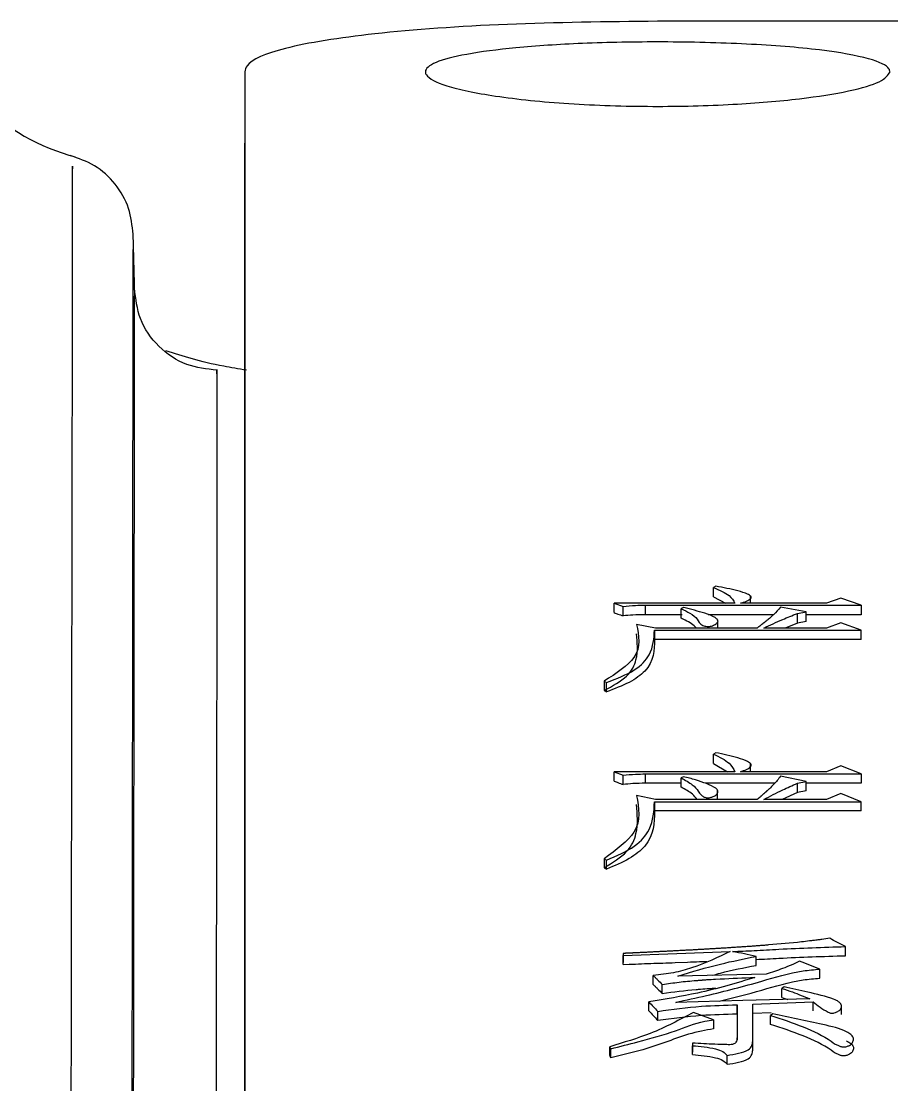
# Model space of a CAD drawing. Header units: millimetres. Extents: x 2344 to 4024, y 1094 to 2282.
# Drawn here: x 2710.16 to 2718.59, y 2103.48 to 2113.77 of the extents above; entities that cross this region are included whole.
import ezdxf

# ---------------------------------------------------------------- set-up
doc = ezdxf.new("R2010")
doc.units = ezdxf.units.MM

msp = doc.modelspace()

# ---------------------------------------------------------------- linework, layer by layer
at = {"color": 7, "linetype": 'Continuous', "lineweight": 25}
for p, q in [((2753.322, 2113.771), (2716.322, 2113.773)), ((2712.323, 2113.29), (2712.323, 2112.599)), ((2711.258, 2111.112), (2711.243, 2111.718)), ((2716.886, 2108.303), (2716.864, 2108.291)), ((2716.864, 2108.199), (2716.864, 2108.291)), ((2716.864, 2108.199), (2716.978, 2108.139)), ((2717.223, 2108.139), (2717.223, 2108.209)), ((2718.097, 2108.188), (2717.957, 2108.139)), ((2718.292, 2108.119), (2718.097, 2108.188)), ((2715.901, 2108.047), (2715.901, 2108.139)), ((2715.901, 2108.139), (2715.988, 2108.108)), ((2717.07, 2108.139), (2715.901, 2108.139)), ((2715.988, 2108.016), (2715.988, 2108.108)), ((2716.204, 2108.027), (2716.204, 2108.119)), ((2716.204, 2108.119), (2718.292, 2108.119)), ((2716.551, 2107.993), (2716.551, 2108.085)), ((2717.957, 2108.139), (2717.124, 2108.139)), ((2717.762, 2108.054), (2717.513, 2108.1)), ((2717.675, 2108.038), (2717.762, 2108.054)), ((2717.762, 2107.962), (2717.762, 2108.054)), ((2718.292, 2108.119), (2718.292, 2108.027)), ((2716.561, 2108.027), (2716.204, 2108.027)), ((2717.445, 2108.027), (2716.811, 2108.027)), ((2716.905, 2107.971), (2716.905, 2107.976)), ((2716.905, 2107.898), (2716.905, 2107.957)), ((2717.675, 2107.946), (2717.557, 2107.898)), ((2717.675, 2107.946), (2717.675, 2108.038)), ((2717.762, 2107.962), (2717.675, 2107.946)), ((2718.292, 2108.027), (2717.762, 2108.027)), ((2718.097, 2107.949), (2717.957, 2107.898)), ((2718.292, 2107.878), (2718.097, 2107.949)), ((2716.302, 2107.898), (2716.118, 2107.933)), ((2716.291, 2107.878), (2716.291, 2107.787)), ((2716.291, 2107.878), (2718.292, 2107.878)), ((2717.286, 2107.898), (2716.302, 2107.898)), ((2717.957, 2107.898), (2717.351, 2107.898)), ((2718.292, 2107.787), (2718.292, 2107.878)), ((2718.292, 2107.787), (2716.291, 2107.787)), ((2715.804, 2107.383), (2715.804, 2107.292)), ((2715.804, 2107.383), (2715.826, 2107.371)), ((2715.826, 2107.28), (2715.826, 2107.371)), ((2715.804, 2107.292), (2715.826, 2107.28)), ((2716.886, 2106.691), (2716.864, 2106.678)), ((2716.864, 2106.588), (2716.864, 2106.678)), ((2715.901, 2106.417), (2715.901, 2106.507)), ((2715.901, 2106.507), (2715.988, 2106.472)), ((2717.07, 2106.507), (2715.901, 2106.507)), ((2716.864, 2106.588), (2717, 2106.507)), ((2717.957, 2106.507), (2717.124, 2106.507)), ((2717.223, 2106.507), (2717.223, 2106.585)), ((2718.097, 2106.563), (2717.957, 2106.507)), ((2718.292, 2106.485), (2718.097, 2106.563)), ((2715.988, 2106.383), (2715.988, 2106.472)), ((2716.204, 2106.396), (2716.204, 2106.485)), ((2716.204, 2106.485), (2718.292, 2106.485)), ((2716.572, 2106.459), (2716.551, 2106.447)), ((2717.762, 2106.412), (2717.513, 2106.464)), ((2717.676, 2106.395), (2717.762, 2106.412)), ((2717.762, 2106.322), (2717.762, 2106.412)), ((2718.292, 2106.485), (2718.292, 2106.395)), ((2716.551, 2106.396), (2716.204, 2106.396)), ((2717.456, 2106.395), (2716.784, 2106.396)), ((2716.903, 2106.238), (2716.903, 2106.328)), ((2717.676, 2106.305), (2717.529, 2106.238)), ((2717.676, 2106.305), (2717.676, 2106.395)), ((2717.762, 2106.322), (2717.676, 2106.305)), ((2718.292, 2106.395), (2717.762, 2106.395)), ((2716.302, 2106.238), (2716.118, 2106.277)), ((2716.291, 2106.216), (2716.291, 2106.127)), ((2716.291, 2106.216), (2718.292, 2106.216)), ((2717.286, 2106.238), (2716.302, 2106.238)), ((2717.957, 2106.238), (2717.351, 2106.238)), ((2718.097, 2106.295), (2717.957, 2106.238)), ((2718.292, 2106.216), (2718.097, 2106.295)), ((2718.292, 2106.127), (2718.292, 2106.216)), ((2718.292, 2106.127), (2716.291, 2106.127)), ((2715.804, 2105.665), (2715.804, 2105.577)), ((2715.804, 2105.665), (2715.826, 2105.652)), ((2715.804, 2105.577), (2715.826, 2105.563)), ((2715.826, 2105.563), (2715.826, 2105.652)), ((2718.141, 2104.726), (2718.141, 2104.814)), ((2715.988, 2104.748), (2715.988, 2104.66)), ((2715.988, 2104.641), (2715.988, 2104.729)), ((2715.988, 2104.641), (2715.988, 2104.66)), ((2717.275, 2104.632), (2717.275, 2104.719)), ((2717.373, 2104.548), (2716.518, 2104.529)), ((2717.892, 2104.508), (2717.892, 2104.596)), ((2716.28, 2104.446), (2716.28, 2104.534)), ((2716.367, 2104.36), (2716.367, 2104.447)), ((2717.524, 2104.322), (2717.524, 2104.409)), ((2716.237, 2104.192), (2716.237, 2104.279)), ((2717.091, 2104.25), (2717.091, 2103.952)), ((2717.243, 2104.255), (2717.827, 2104.279)), ((2717.243, 2103.898), (2717.243, 2104.255)), ((2717.524, 2104.322), (2717.582, 2104.302)), ((2718.102, 2104.229), (2718.102, 2104.243)), ((2716.323, 2104.1), (2716.323, 2104.187)), ((2716.864, 2104.104), (2716.67, 2104.177)), ((2717.091, 2104.163), (2717.091, 2103.909)), ((2717.243, 2104.168), (2717.421, 2104.175)), ((2717.438, 2104.162), (2717.416, 2104.148)), ((2717.416, 2104.061), (2717.416, 2104.148)), ((2718.102, 2104.155), (2718.102, 2104.226)), ((2716.864, 2104.104), (2716.864, 2104.017)), ((2715.858, 2103.758), (2715.858, 2103.844)), ((2716.659, 2103.879), (2716.659, 2103.792)), ((2716.659, 2103.768), (2716.659, 2103.854)), ((2717.243, 2103.812), (2717.243, 2103.898)), ((2716.659, 2103.768), (2716.659, 2103.792)), ((2716.994, 2103.674), (2716.994, 2103.76))]:
    msp.add_line(p, q, dxfattribs=at)
at = {"color": 7, "linetype": 'Continuous', "lineweight": 25, "flags": 128}
for points in [[(2716.572, 2108.096), (2716.567, 2108.093), (2716.559, 2108.089), (2716.551, 2108.085)], [(2716.551, 2106.357), (2716.551, 2106.39), (2716.551, 2106.418), (2716.551, 2106.447)], [(2715.988, 2104.729), (2716.507, 2104.748), (2717.026, 2104.767)], [(2715.988, 2104.641), (2716.047, 2104.643), (2716.077, 2104.644), (2716.107, 2104.645), (2716.136, 2104.647), (2716.166, 2104.648), (2716.195, 2104.649), (2716.225, 2104.65), (2716.255, 2104.651), (2716.284, 2104.652), (2716.344, 2104.654), (2716.373, 2104.655), (2716.403, 2104.656), (2716.433, 2104.657), (2716.462, 2104.658), (2716.492, 2104.659), (2716.61, 2104.664), (2716.64, 2104.665), (2716.699, 2104.667), (2716.729, 2104.668), (2716.759, 2104.669), (2716.788, 2104.67), (2716.8, 2104.671)], [(2717.546, 2104.423), (2717.535, 2104.416), (2717.524, 2104.409)], [(2717.795, 2104.308), (2717.146, 2104.291), (2716.497, 2104.274)], [(2717.091, 2104.163), (2717.091, 2104.192), (2717.091, 2104.221), (2717.091, 2104.25)], [(2715.869, 2103.738), (2715.869, 2103.774), (2715.869, 2103.799), (2715.869, 2103.824)]]:
    msp.add_lwpolyline(points, dxfattribs=at)
at = {"color": 7, "linetype": 'Continuous', "lineweight": 25}
msp.add_arc((2711.182, 2114.397), 2, 224.8775, 255.5765, dxfattribs=at)
for points, knots in [([(2716.322, 2113.773), (2715.828, 2113.767), (2714.839, 2113.755), (2713.553, 2113.663), (2712.671, 2113.523), (2712.347, 2113.385), (2712.327, 2113.303), (2712.323, 2113.283)], [0, 0, 0, 0, 0.247809, 0.4960641, 0.7267645, 0.9338912, 1, 1, 1, 1]), ([(2718.573, 2113.283), (2718.552, 2113.251), (2718.511, 2113.186), (2718.189, 2113.094), (2717.7, 2113.016), (2717.041, 2112.961), (2716.26, 2112.941), (2715.447, 2112.968), (2714.735, 2113.041), (2714.25, 2113.142), (2714.088, 2113.228), (2714.062, 2113.305), (2714.144, 2113.377), (2714.454, 2113.457), (2714.946, 2113.521), (2715.604, 2113.564), (2716.385, 2113.578), (2717.198, 2113.558), (2717.91, 2113.502), (2718.393, 2113.416), (2718.561, 2113.337), (2718.57, 2113.292), (2718.573, 2113.283)], [0, 0, 0, 0, 0.0462765, 0.0927197, 0.1417162, 0.1951905, 0.2536862, 0.3152615, 0.3769119, 0.43437, 0.4858165, 0.5000047, 0.5462546, 0.5927016, 0.6417993, 0.6951559, 0.7535147, 0.8153978, 0.8768635, 0.9341607, 0.9857365, 1, 1, 1, 1]), ([(2712.323, 2113.283), (2712.323, 2113.179), (2712.323, 2112.658), (2712.323, 2111.291), (2712.323, 2109.131), (2712.323, 2106.513), (2712.323, 2104.05), (2712.323, 2100.543), (2712.323, 2097.4), (2712.323, 2093.085), (2712.323, 2088.398), (2712.323, 2083.265), (2712.323, 2077.842), (2712.323, 2073.283), (2712.323, 2067.361), (2712.323, 2062.455), (2712.323, 2055.776), (2712.323, 2051.483), (2712.323, 2048.482)], [0, 0, 0, 0, 0.020124, 0.100733, 0.181328, 0.221587, 0.302184, 0.342442, 0.423039, 0.463298, 0.543894, 0.624491, 0.664749, 0.745346, 0.785604, 0.8662, 0.906458, 1, 1, 1, 1]), ([(2712.323, 2082.193), (2712.323, 2083.378), (2712.323, 2085.631), (2712.323, 2089.671), (2712.323, 2093.379), (2712.323, 2097.614), (2712.323, 2100.688), (2712.323, 2104.1), (2712.323, 2107.077), (2712.323, 2109.421), (2712.323, 2111.361), (2712.323, 2112.095), (2712.323, 2112.592)], [0, 0, 0, 0, 0.072858, 0.13859, 0.270184, 0.335916, 0.467513, 0.533245, 0.664841, 0.796434, 0.862166, 1, 1, 1, 1]), ([(2711.243, 2111.71), (2711.234, 2111.795), (2711.214, 2111.969), (2711.079, 2112.204), (2710.88, 2112.388), (2710.714, 2112.445), (2710.633, 2112.473)], [0, 0, 0, 0, 0.243492, 0.499921, 0.756389, 1, 1, 1, 1]), ([(2710.654, 2112.335), (2710.654, 2112.363), (2710.654, 2112.452), (2710.653, 2111.465), (2710.65, 2109.452), (2710.645, 2106.39), (2710.64, 2103.002), (2710.635, 2099.664), (2710.63, 2096.594), (2710.625, 2092.951), (2710.618, 2088.68), (2710.611, 2084.035), (2710.603, 2079.088), (2710.595, 2073.917), (2710.586, 2068.233), (2710.576, 2062.036), (2710.566, 2055.352), (2710.558, 2050.662), (2710.554, 2048.267)], [0, 0, 0, 0, 0.039342, 0.122943, 0.206183, 0.289063, 0.371582, 0.416612, 0.465601, 0.518547, 0.575452, 0.636313, 0.690059, 0.746552, 0.805793, 0.867782, 0.932518, 1, 1, 1, 1]), ([(2711.159, 2048.132), (2711.164, 2051.431), (2711.173, 2058.03), (2711.186, 2067.46), (2711.198, 2076.34), (2711.209, 2084.498), (2711.219, 2091.798), (2711.227, 2098.116), (2711.234, 2103.338), (2711.239, 2107.395), (2711.242, 2110.143), (2711.243, 2111.589), (2711.243, 2111.566), (2711.243, 2111.557)], [0, 0, 0, 0, 0.094309, 0.188619, 0.282928, 0.377238, 0.471547, 0.565857, 0.660166, 0.754475, 0.848785, 0.943094, 1, 1, 1, 1]), ([(2712.054, 2110.395), (2711.955, 2110.406), (2711.748, 2110.429), (2711.479, 2110.612), (2711.293, 2110.879), (2711.268, 2111.085), (2711.256, 2111.184)], [0, 0, 0, 0, 0.2413, 0.50044, 0.759328, 1, 1, 1, 1]), ([(2711.173, 2048.083), (2711.176, 2050.469), (2711.183, 2055.176), (2711.192, 2061.925), (2711.201, 2068.267), (2711.209, 2074.163), (2711.216, 2079.593), (2711.224, 2085.326), (2711.232, 2091.095), (2711.239, 2096.575), (2711.245, 2101.042), (2711.249, 2104.565), (2711.252, 2107.227), (2711.255, 2109.13), (2711.256, 2110.349), (2711.257, 2111.066), (2711.256, 2111.097), (2711.256, 2111.111)], [0, 0, 0, 0, 0.06854, 0.13522, 0.200041, 0.263001, 0.324101, 0.38334, 0.468684, 0.549845, 0.626823, 0.699617, 0.768227, 0.832652, 0.892892, 0.948946, 1, 1, 1, 1]), ([(2712.339, 2110.394), (2712.264, 2110.407), (2711.942, 2110.458), (2711.726, 2110.529), (2711.56, 2110.583)], [0, 0, 0, 0, 0.233143, 1, 1, 1, 1]), ([(2712.054, 2110.358), (2712.054, 2110.37), (2712.055, 2110.482), (2712.054, 2110.129), (2712.054, 2109.559), (2712.053, 2109.013), (2712.053, 2108.338), (2712.052, 2107.53), (2712.051, 2106.59), (2712.049, 2105.519), (2712.047, 2103.809), (2712.044, 2101.123), (2712.039, 2096.973), (2712.032, 2091.757), (2712.025, 2086.15), (2712.017, 2080.473), (2712.01, 2075.006), (2712.001, 2068.993), (2711.992, 2062.445), (2711.983, 2055.403), (2711.976, 2050.46), (2711.972, 2047.946)], [0, 0, 0, 0, 0.008365, 0.077995, 0.107986, 0.138061, 0.168221, 0.198465, 0.228793, 0.259205, 0.289702, 0.358895, 0.433683, 0.514064, 0.600037, 0.66048, 0.723411, 0.788828, 0.856732, 0.927123, 1, 1, 1, 1]), ([(2716.864, 2108.291), (2716.921, 2108.266), (2717.022, 2108.222), (2717.055, 2108.164), (2717.07, 2108.139)], [0, 0, 0, 0, 0.565391, 1, 1, 1, 1]), ([(2717.124, 2108.139), (2717.144, 2108.145), (2717.184, 2108.157), (2717.221, 2108.177), (2717.23, 2108.194), (2717.225, 2108.21), (2717.182, 2108.234), (2717.068, 2108.268), (2716.958, 2108.289), (2716.886, 2108.303)], [0, 0, 0, 0, 0.120783, 0.237942, 0.284243, 0.33082, 0.424981, 0.62081, 1, 1, 1, 1]), ([(2715.901, 2108.047), (2715.914, 2108.042), (2715.934, 2108.035), (2715.963, 2108.025), (2715.98, 2108.019), (2715.988, 2108.016)], [0, 0, 0, 0, 0.4286101, 0.7143044, 1, 1, 1, 1]), ([(2715.988, 2108.108), (2716.028, 2108.112), (2716.099, 2108.118), (2716.172, 2108.119), (2716.204, 2108.119)], [0, 0, 0, 0, 0.558835, 1, 1, 1, 1]), ([(2716.551, 2108.085), (2716.58, 2108.07), (2716.643, 2108.04), (2716.713, 2107.985), (2716.726, 2107.936), (2716.778, 2107.917), (2716.801, 2107.914), (2716.824, 2107.913), (2716.847, 2107.917), (2716.872, 2107.927), (2716.893, 2107.942), (2716.91, 2107.96), (2716.905, 2107.98), (2716.868, 2108.01), (2716.755, 2108.051), (2716.644, 2108.079), (2716.573, 2108.096), (2716.572, 2108.096)], [0, 0, 0, 0, 0.117809, 0.254848, 0.391031, 0.410857, 0.430654, 0.450876, 0.468611, 0.491916, 0.540003, 0.576761, 0.613939, 0.66464, 0.78945, 0.997759, 1, 1, 1, 1]), ([(2717.513, 2108.1), (2717.492, 2108.075), (2717.46, 2108.039), (2717.417, 2108.002), (2717.399, 2107.987), (2717.392, 2107.981), (2717.385, 2107.975), (2717.379, 2107.97), (2717.374, 2107.967), (2717.37, 2107.964), (2717.367, 2107.961), (2717.363, 2107.958), (2717.359, 2107.955), (2717.355, 2107.951), (2717.351, 2107.948), (2717.347, 2107.946), (2717.344, 2107.943), (2717.34, 2107.94), (2717.335, 2107.936), (2717.332, 2107.933), (2717.327, 2107.93), (2717.323, 2107.927), (2717.319, 2107.924), (2717.316, 2107.921), (2717.312, 2107.918), (2717.307, 2107.914), (2717.304, 2107.911), (2717.299, 2107.908), (2717.295, 2107.905), (2717.29, 2107.901), (2717.288, 2107.899), (2717.286, 2107.898)], [0, 0, 0, 0, 0.353012, 0.528911, 0.550896, 0.572881, 0.61685, 0.638835, 0.649827, 0.671812, 0.682805, 0.693797, 0.715782, 0.726774, 0.748759, 0.759751, 0.770744, 0.792728, 0.803721, 0.825705, 0.836698, 0.858683, 0.869675, 0.880667, 0.902652, 0.913644, 0.935629, 0.946622, 0.968606, 0.979599, 1, 1, 1, 1]), ([(2716.204, 2108.027), (2716.163, 2108.027), (2716.09, 2108.026), (2716.019, 2108.019), (2715.988, 2108.016)], [0, 0, 0, 0, 0.561086, 1, 1, 1, 1]), ([(2716.697, 2107.898), (2716.694, 2107.902), (2716.667, 2107.933), (2716.612, 2107.964), (2716.557, 2107.99), (2716.551, 2107.993)], [0, 0, 0, 0, 0.110635, 0.886447, 1, 1, 1, 1]), ([(2717.351, 2107.898), (2717.381, 2107.912), (2717.441, 2107.94), (2717.546, 2107.988), (2717.627, 2108.02), (2717.675, 2108.038)], [0, 0, 0, 0, 0.28957, 0.579171, 1, 1, 1, 1]), ([(2716.118, 2107.933), (2716.14, 2107.824), (2716.181, 2107.628), (2715.92, 2107.458), (2715.804, 2107.383)], [0, 0, 0, 0, 0.55707, 1, 1, 1, 1]), ([(2715.804, 2107.292), (2715.886, 2107.338), (2716.047, 2107.427), (2716.139, 2107.623), (2716.126, 2107.758), (2716.118, 2107.841)], [0, 0, 0, 0, 0.284866, 0.563033, 1, 1, 1, 1]), ([(2715.826, 2107.371), (2715.925, 2107.409), (2716.119, 2107.483), (2716.281, 2107.666), (2716.287, 2107.798), (2716.291, 2107.878)], [0, 0, 0, 0, 0.287817, 0.565935, 1, 1, 1, 1]), ([(2716.291, 2107.787), (2716.29, 2107.682), (2716.289, 2107.535), (2716.056, 2107.367), (2715.903, 2107.309), (2715.826, 2107.28)], [0, 0, 0, 0, 0.551532, 0.772844, 1, 1, 1, 1]), ([(2716.864, 2106.678), (2716.921, 2106.65), (2717.022, 2106.6), (2717.055, 2106.535), (2717.07, 2106.507)], [0, 0, 0, 0, 0.565391, 1, 1, 1, 1]), ([(2717.124, 2106.507), (2717.144, 2106.514), (2717.184, 2106.528), (2717.221, 2106.55), (2717.23, 2106.569), (2717.225, 2106.587), (2717.182, 2106.614), (2717.068, 2106.651), (2716.958, 2106.675), (2716.886, 2106.691)], [0, 0, 0, 0, 0.120818, 0.238007, 0.284295, 0.33086, 0.424999, 0.620775, 1, 1, 1, 1]), ([(2715.901, 2106.417), (2715.914, 2106.412), (2715.934, 2106.404), (2715.963, 2106.392), (2715.98, 2106.386), (2715.988, 2106.383)], [0, 0, 0, 0, 0.42861, 0.714304, 1, 1, 1, 1]), ([(2715.988, 2106.472), (2716.028, 2106.477), (2716.099, 2106.484), (2716.172, 2106.485), (2716.204, 2106.485)], [0, 0, 0, 0, 0.558835, 1, 1, 1, 1]), ([(2716.551, 2106.447), (2716.589, 2106.425), (2716.659, 2106.387), (2716.713, 2106.328), (2716.736, 2106.285), (2716.765, 2106.264), (2716.786, 2106.257), (2716.8, 2106.254), (2716.815, 2106.254), (2716.837, 2106.258), (2716.865, 2106.267), (2716.893, 2106.284), (2716.908, 2106.306), (2716.907, 2106.328), (2716.873, 2106.359), (2716.797, 2106.392), (2716.69, 2106.429), (2716.612, 2106.449), (2716.572, 2106.459)], [0, 0, 0, 0, 0.156027, 0.282026, 0.363634, 0.404884, 0.41922, 0.430594, 0.442017, 0.458331, 0.488158, 0.530974, 0.573109, 0.616801, 0.655305, 0.770242, 0.882988, 1, 1, 1, 1]), ([(2717.513, 2106.464), (2717.492, 2106.436), (2717.46, 2106.395), (2717.417, 2106.354), (2717.399, 2106.338), (2717.392, 2106.331), (2717.385, 2106.325), (2717.379, 2106.319), (2717.374, 2106.315), (2717.37, 2106.312), (2717.367, 2106.308), (2717.363, 2106.305), (2717.359, 2106.302), (2717.355, 2106.298), (2717.351, 2106.294), (2717.347, 2106.291), (2717.344, 2106.288), (2717.34, 2106.285), (2717.335, 2106.281), (2717.332, 2106.277), (2717.327, 2106.273), (2717.323, 2106.27), (2717.32, 2106.267), (2717.316, 2106.264), (2717.312, 2106.26), (2717.307, 2106.256), (2717.304, 2106.253), (2717.299, 2106.249), (2717.295, 2106.246), (2717.291, 2106.242), (2717.288, 2106.24), (2717.286, 2106.238)], [0, 0, 0, 0, 0.353012, 0.528911, 0.550896, 0.572881, 0.61685, 0.638835, 0.649827, 0.671812, 0.682805, 0.693797, 0.715782, 0.726774, 0.748759, 0.759751, 0.770744, 0.792728, 0.803721, 0.825706, 0.836698, 0.858683, 0.869675, 0.880667, 0.902652, 0.913645, 0.935629, 0.946622, 0.968606, 0.979599, 1, 1, 1, 1]), ([(2716.204, 2106.396), (2716.163, 2106.395), (2716.09, 2106.394), (2716.019, 2106.386), (2715.988, 2106.383)], [0, 0, 0, 0, 0.5610854, 1, 1, 1, 1]), ([(2716.704, 2106.238), (2716.691, 2106.256), (2716.658, 2106.3), (2716.59, 2106.336), (2716.551, 2106.357)], [0, 0, 0, 0, 0.408631, 1, 1, 1, 1]), ([(2717.351, 2106.238), (2717.381, 2106.254), (2717.441, 2106.285), (2717.546, 2106.339), (2717.627, 2106.374), (2717.676, 2106.395)], [0, 0, 0, 0, 0.28957, 0.579171, 1, 1, 1, 1]), ([(2716.118, 2106.277), (2716.14, 2106.156), (2716.181, 2105.937), (2715.92, 2105.749), (2715.804, 2105.665)], [0, 0, 0, 0, 0.55707, 1, 1, 1, 1]), ([(2715.826, 2105.652), (2715.925, 2105.694), (2716.119, 2105.776), (2716.281, 2105.979), (2716.287, 2106.126), (2716.291, 2106.216)], [0, 0, 0, 0, 0.287817, 0.565935, 1, 1, 1, 1]), ([(2715.804, 2105.577), (2715.886, 2105.627), (2716.047, 2105.727), (2716.139, 2105.944), (2716.126, 2106.095), (2716.118, 2106.188)], [0, 0, 0, 0, 0.284866, 0.563033, 1, 1, 1, 1]), ([(2716.291, 2106.127), (2716.29, 2106.01), (2716.289, 2105.847), (2716.056, 2105.66), (2715.903, 2105.596), (2715.826, 2105.563)], [0, 0, 0, 0, 0.551532, 0.772844, 1, 1, 1, 1]), ([(2717.989, 2104.894), (2717.963, 2104.89), (2717.924, 2104.885), (2717.879, 2104.879), (2717.846, 2104.875), (2717.82, 2104.871), (2717.774, 2104.866), (2717.637, 2104.85), (2717.491, 2104.837), (2717.357, 2104.826), (2717.318, 2104.823), (2717.284, 2104.821), (2717.251, 2104.818), (2717.224, 2104.816), (2717.191, 2104.814), (2717.164, 2104.812), (2717.131, 2104.81), (2717.104, 2104.808), (2717.071, 2104.806), (2717.037, 2104.804), (2717.004, 2104.801), (2716.97, 2104.799), (2716.944, 2104.798), (2716.91, 2104.796), (2716.884, 2104.794), (2716.85, 2104.792), (2716.817, 2104.79), (2716.783, 2104.788), (2716.75, 2104.786), (2716.723, 2104.785), (2716.689, 2104.783), (2716.663, 2104.781), (2716.629, 2104.779), (2716.596, 2104.778), (2716.562, 2104.776), (2716.529, 2104.774), (2716.502, 2104.773), (2716.468, 2104.771), (2716.441, 2104.77), (2716.408, 2104.768), (2716.381, 2104.767), (2716.358, 2104.765), (2716.341, 2104.765), (2716.324, 2104.764), (2716.307, 2104.763), (2716.29, 2104.762), (2716.277, 2104.761), (2716.26, 2104.761), (2716.247, 2104.76), (2716.23, 2104.759), (2716.213, 2104.758), (2716.197, 2104.758), (2716.18, 2104.757), (2716.166, 2104.756), (2716.15, 2104.755), (2716.136, 2104.755), (2716.123, 2104.754), (2716.113, 2104.754), (2716.103, 2104.753), (2716.094, 2104.753), (2716.086, 2104.752), (2716.077, 2104.752), (2716.069, 2104.751), (2716.061, 2104.751), (2716.054, 2104.751), (2716.046, 2104.75), (2716.039, 2104.75), (2716.03, 2104.75), (2716.022, 2104.749), (2716.014, 2104.749), (2716.006, 2104.748), (2715.998, 2104.748), (2715.991, 2104.748), (2715.988, 2104.748)], [0, 0, 0, 0, 0.039919, 0.059879, 0.069858, 0.089818, 0.099798, 0.139719, 0.299508, 0.319468, 0.339427, 0.359387, 0.369367, 0.389326, 0.399306, 0.419265, 0.429245, 0.449205, 0.459184, 0.479144, 0.499103, 0.509083, 0.529043, 0.539022, 0.558982, 0.568962, 0.588921, 0.608881, 0.61886, 0.63882, 0.648799, 0.668759, 0.678739, 0.698698, 0.718658, 0.728637, 0.748597, 0.758577, 0.778536, 0.788516, 0.808475, 0.818455, 0.823445, 0.833425, 0.843404, 0.848394, 0.858374, 0.863364, 0.873344, 0.878333, 0.888313, 0.898293, 0.903283, 0.913263, 0.918252, 0.928232, 0.933222, 0.938212, 0.943202, 0.948192, 0.950687, 0.955676, 0.960666, 0.963161, 0.968151, 0.970646, 0.975636, 0.978131, 0.983121, 0.988111, 0.990605, 0.995303, 1, 1, 1, 1]), ([(2718.141, 2104.814), (2718.115, 2104.827), (2718.065, 2104.854), (2718.014, 2104.88), (2717.989, 2104.894)], [0, 0, 0, 0, 0.5, 1, 1, 1, 1]), ([(2717.026, 2104.767), (2716.908, 2104.71), (2716.741, 2104.631), (2716.478, 2104.556), (2716.346, 2104.541), (2716.28, 2104.534)], [0, 0, 0, 0, 0.552374, 0.77511, 1, 1, 1, 1]), ([(2717.048, 2104.767), (2717.117, 2104.769), (2717.267, 2104.775), (2717.63, 2104.798), (2717.925, 2104.807), (2718.141, 2104.814)], [0, 0, 0, 0, 0.189811, 0.410522, 1, 1, 1, 1]), ([(2717.275, 2104.719), (2717.237, 2104.727), (2717.162, 2104.743), (2717.086, 2104.759), (2717.048, 2104.767)], [0, 0, 0, 0, 0.5, 1, 1, 1, 1]), ([(2715.988, 2104.748), (2715.988, 2104.745), (2715.988, 2104.742), (2715.988, 2104.737), (2715.988, 2104.733), (2715.988, 2104.73), (2715.988, 2104.729)], [0, 0, 0, 0, 0.34, 0.56, 0.78, 1, 1, 1, 1]), ([(2716.518, 2104.529), (2716.654, 2104.57), (2716.897, 2104.642), (2717.159, 2104.696), (2717.275, 2104.719)], [0, 0, 0, 0, 0.558985, 1, 1, 1, 1]), ([(2717.275, 2104.689), (2717.349, 2104.693), (2717.636, 2104.71), (2717.926, 2104.719), (2718.141, 2104.726)], [0, 0, 0, 0, 0.25589, 1, 1, 1, 1]), ([(2717.697, 2104.672), (2717.644, 2104.647), (2717.543, 2104.601), (2717.427, 2104.565), (2717.373, 2104.548)], [0, 0, 0, 0, 0.534115, 1, 1, 1, 1]), ([(2717.892, 2104.596), (2717.859, 2104.608), (2717.795, 2104.634), (2717.73, 2104.659), (2717.697, 2104.672)], [0, 0, 0, 0, 0.5, 1, 1, 1, 1]), ([(2716.497, 2104.274), (2716.596, 2104.296), (2716.882, 2104.358), (2717.287, 2104.462), (2717.636, 2104.573), (2717.838, 2104.591), (2717.892, 2104.596)], [0, 0, 0, 0, 0.2109888, 0.6039309, 0.8934821, 1, 1, 1, 1]), ([(2716.856, 2104.536), (2716.881, 2104.544), (2717.014, 2104.582), (2717.158, 2104.609), (2717.275, 2104.632)], [0, 0, 0, 0, 0.187191, 1, 1, 1, 1]), ([(2717.264, 2104.515), (2717.083, 2104.46), (2716.758, 2104.363), (2716.396, 2104.305), (2716.237, 2104.279)], [0, 0, 0, 0, 0.558287, 1, 1, 1, 1]), ([(2716.28, 2104.534), (2716.288, 2104.526), (2716.302, 2104.512), (2716.331, 2104.483), (2716.353, 2104.461), (2716.367, 2104.447)], [0, 0, 0, 0, 0.257188, 0.514375, 1, 1, 1, 1]), ([(2716.28, 2104.446), (2716.288, 2104.439), (2716.302, 2104.424), (2716.331, 2104.396), (2716.353, 2104.374), (2716.367, 2104.36)], [0, 0, 0, 0, 0.257457, 0.514914, 1, 1, 1, 1]), ([(2716.367, 2104.447), (2716.421, 2104.455), (2716.502, 2104.467), (2716.612, 2104.479), (2716.671, 2104.484), (2716.706, 2104.487), (2716.715, 2104.487), (2716.723, 2104.488), (2716.732, 2104.489), (2716.743, 2104.49), (2716.753, 2104.49), (2716.763, 2104.491), (2716.772, 2104.492), (2716.784, 2104.493), (2716.821, 2104.495), (2716.968, 2104.504), (2717.123, 2104.51), (2717.25, 2104.514), (2717.264, 2104.515)], [0, 0, 0, 0, 0.185843, 0.278745, 0.371654, 0.383266, 0.394877, 0.400683, 0.412294, 0.423905, 0.435517, 0.447128, 0.458739, 0.464545, 0.487768, 0.580663, 0.952366, 1, 1, 1, 1]), ([(2716.917, 2104.285), (2717.056, 2104.319), (2717.328, 2104.387), (2717.636, 2104.486), (2717.838, 2104.504), (2717.892, 2104.508)], [0, 0, 0, 0, 0.433536, 0.84808, 1, 1, 1, 1]), ([(2716.367, 2104.36), (2716.476, 2104.375), (2716.599, 2104.391), (2716.752, 2104.403), (2716.801, 2104.407), (2716.843, 2104.409), (2716.864, 2104.411), (2716.878, 2104.411), (2716.885, 2104.412)], [0, 0, 0, 0, 0.640516, 0.720423, 0.880251, 0.920204, 0.960157, 1, 1, 1, 1]), ([(2717.524, 2104.409), (2717.559, 2104.398), (2717.623, 2104.377), (2717.712, 2104.342), (2717.767, 2104.319), (2717.795, 2104.308)], [0, 0, 0, 0, 0.3670274, 0.6834212, 1, 1, 1, 1]), ([(2717.827, 2104.279), (2717.871, 2104.243), (2717.919, 2104.205), (2717.988, 2104.173), (2718.003, 2104.169), (2718.018, 2104.169), (2718.037, 2104.173), (2718.064, 2104.183), (2718.092, 2104.201), (2718.106, 2104.229), (2718.1, 2104.257), (2718.075, 2104.284), (2717.972, 2104.329), (2717.786, 2104.37), (2717.623, 2104.406), (2717.546, 2104.423)], [0, 0, 0, 0, 0.213502, 0.231462, 0.243028, 0.25469, 0.268683, 0.294821, 0.340397, 0.384399, 0.438731, 0.48193, 0.539954, 0.7829, 1, 1, 1, 1]), ([(2716.323, 2104.187), (2716.464, 2104.206), (2716.715, 2104.241), (2716.976, 2104.247), (2717.091, 2104.25)], [0, 0, 0, 0, 0.5575045, 1, 1, 1, 1]), ([(2717.827, 2104.192), (2717.827, 2104.199), (2717.827, 2104.214), (2717.827, 2104.235), (2717.827, 2104.257), (2717.827, 2104.272), (2717.827, 2104.279)], [0, 0, 0, 0, 0.249999, 0.5, 0.75, 1, 1, 1, 1]), ([(2716.67, 2104.177), (2716.536, 2104.105), (2716.296, 2103.976), (2715.993, 2103.885), (2715.858, 2103.844)], [0, 0, 0, 0, 0.554583, 1, 1, 1, 1]), ([(2716.237, 2104.192), (2716.251, 2104.177), (2716.28, 2104.146), (2716.309, 2104.115), (2716.323, 2104.1)], [0, 0, 0, 0, 0.5, 1, 1, 1, 1]), ([(2716.323, 2104.1), (2716.464, 2104.119), (2716.715, 2104.154), (2716.976, 2104.16), (2717.091, 2104.163)], [0, 0, 0, 0, 0.55749, 1, 1, 1, 1]), ([(2717.416, 2104.148), (2717.632, 2104.076), (2717.884, 2103.992), (2718.057, 2103.857), (2718.107, 2103.844), (2718.123, 2103.842), (2718.139, 2103.843), (2718.159, 2103.848), (2718.182, 2103.857), (2718.205, 2103.875), (2718.219, 2103.902), (2718.219, 2103.934), (2718.195, 2103.965), (2718.108, 2104.016), (2717.842, 2104.079), (2717.598, 2104.129), (2717.438, 2104.162)], [0, 0, 0, 0, 0.369973, 0.433396, 0.441379, 0.448953, 0.456564, 0.46449, 0.480827, 0.49655, 0.526966, 0.55702, 0.587567, 0.618801, 0.747888, 1, 1, 1, 1]), ([(2715.869, 2103.824), (2715.957, 2103.847), (2716.17, 2103.901), (2716.478, 2103.985), (2716.698, 2104.081), (2716.836, 2104.1), (2716.864, 2104.104)], [0, 0, 0, 0, 0.257127, 0.627551, 0.922763, 1, 1, 1, 1]), ([(2718.151, 2103.902), (2718.166, 2103.894), (2718.195, 2103.878), (2718.219, 2103.847), (2718.219, 2103.815), (2718.205, 2103.789), (2718.182, 2103.77), (2718.159, 2103.761), (2718.139, 2103.757), (2718.123, 2103.756), (2718.107, 2103.757), (2718.057, 2103.77), (2717.884, 2103.905), (2717.632, 2103.989), (2717.416, 2104.061)], [0, 0, 0, 0, 0.050469, 0.09981, 0.148348, 0.197475, 0.222877, 0.249282, 0.262097, 0.274404, 0.286651, 0.299558, 0.402046, 1, 1, 1, 1]), ([(2716.864, 2104.017), (2716.824, 2104.011), (2716.607, 2103.975), (2716.316, 2103.843), (2716.008, 2103.771), (2715.869, 2103.738)], [0, 0, 0, 0, 0.11022, 0.597884, 1, 1, 1, 1]), ([(2717.088, 2103.932), (2717.089, 2103.917), (2717.09, 2103.898), (2717.071, 2103.875), (2717.049, 2103.866), (2717.021, 2103.863), (2716.963, 2103.866), (2716.842, 2103.868), (2716.732, 2103.875), (2716.659, 2103.879)], [0, 0, 0, 0, 0.164101, 0.214047, 0.265056, 0.31784, 0.372519, 0.58801, 1, 1, 1, 1]), ([(2715.858, 2103.844), (2715.859, 2103.842), (2715.861, 2103.838), (2715.865, 2103.832), (2715.868, 2103.827), (2715.869, 2103.824)], [0, 0, 0, 0, 0.253292, 0.626617, 1, 1, 1, 1]), ([(2716.659, 2103.879), (2716.659, 2103.876), (2716.659, 2103.871), (2716.659, 2103.865), (2716.659, 2103.859), (2716.659, 2103.856), (2716.659, 2103.854)], [0, 0, 0, 0, 0.34, 0.56, 0.78, 1, 1, 1, 1]), ([(2716.659, 2103.854), (2716.735, 2103.848), (2716.841, 2103.839), (2716.96, 2103.801), (2716.983, 2103.773), (2716.994, 2103.76)], [0, 0, 0, 0, 0.572733, 0.791395, 1, 1, 1, 1]), ([(2716.994, 2103.76), (2717.032, 2103.766), (2717.106, 2103.778), (2717.203, 2103.807), (2717.239, 2103.855), (2717.242, 2103.884), (2717.243, 2103.898)], [0, 0, 0, 0, 0.292586, 0.576009, 0.788989, 1, 1, 1, 1]), ([(2715.869, 2103.738), (2715.868, 2103.74), (2715.866, 2103.743), (2715.863, 2103.75), (2715.86, 2103.755), (2715.858, 2103.758)], [0, 0, 0, 0, 0.253656, 0.507254, 1, 1, 1, 1]), ([(2716.659, 2103.768), (2716.735, 2103.761), (2716.841, 2103.752), (2716.96, 2103.715), (2716.983, 2103.687), (2716.994, 2103.674)], [0, 0, 0, 0, 0.5728883, 0.7915302, 1, 1, 1, 1]), ([(2716.994, 2103.674), (2717.032, 2103.68), (2717.106, 2103.692), (2717.203, 2103.721), (2717.239, 2103.769), (2717.242, 2103.797), (2717.243, 2103.812)], [0, 0, 0, 0, 0.292738, 0.576228, 0.789119, 1, 1, 1, 1])]:
    msp.add_open_spline(points, degree=3, knots=knots, dxfattribs=at)
msp.add_open_spline([(2716.237, 2104.279), (2716.251, 2104.263), (2716.28, 2104.233), (2716.309, 2104.202), (2716.323, 2104.187)], degree=3, dxfattribs=at)

doc.saveas('drawing.dxf')
